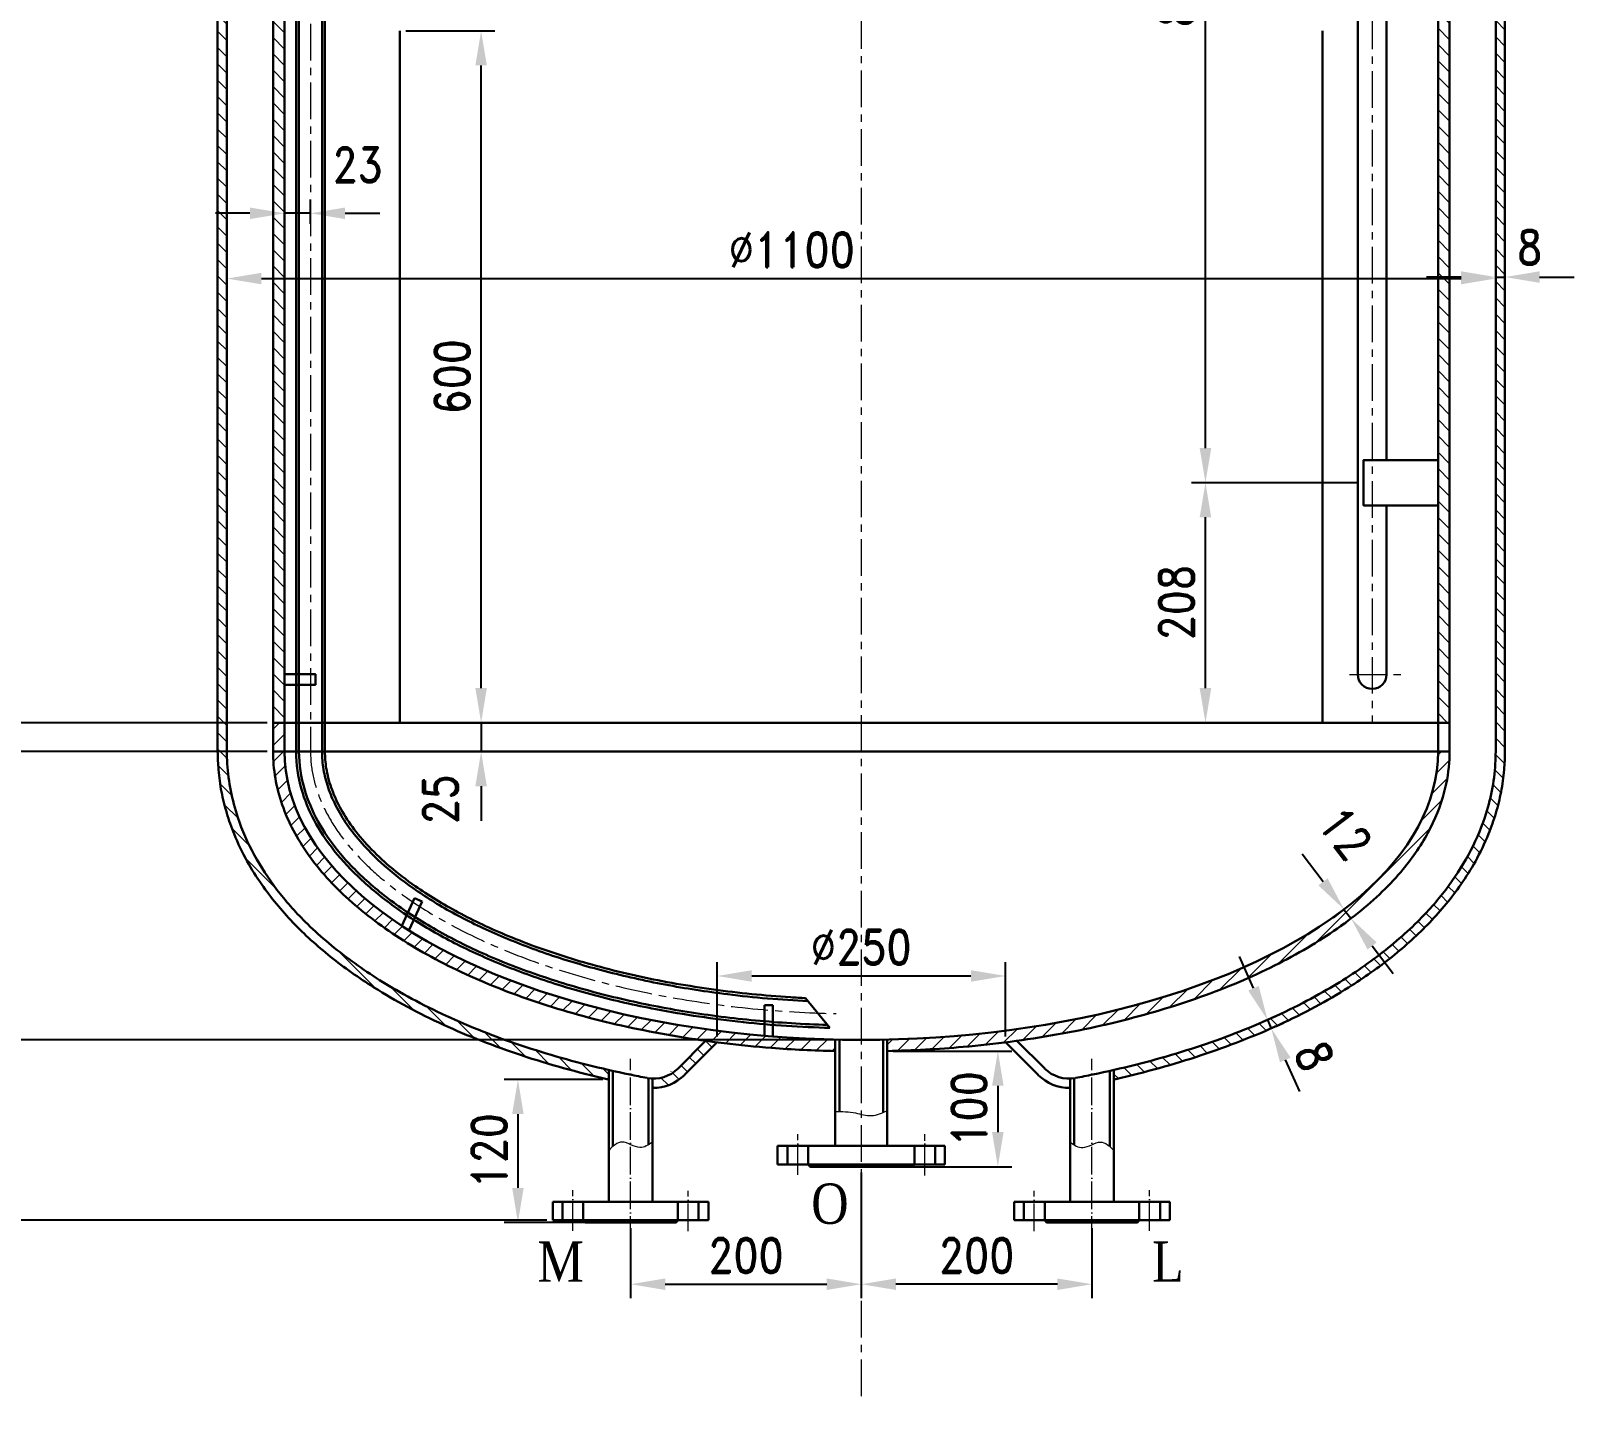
# Model space of a CAD drawing. Header units: millimetres. Extents: x 26918 to 30697, y -13685 to -8334.
# Drawn here: x 27753 to 29091, y -12374 to -11186 of the extents above; entities that cross this region are included whole.
import ezdxf

# ---------------------------------------------------------------- set-up
doc = ezdxf.new("R2010")
doc.units = ezdxf.units.MM
doc.header["$MEASUREMENT"] = 0
doc.linetypes.add('ACAD_ISO04W100', pattern=[30, 24, -3, 0, -3])
doc.linetypes.add('CENTER', pattern=[50.8, 31.75, -6.35, 6.35, -6.35])
for name, color, linetype, lineweight in [('fqg1.2', 1, 'ACAD_ISO04W100', 20), ('fqg1.4', 3, 'Continuous', 30), ('中心线层', 1, 'CENTER', 13), ('粗实线', 3, 'Continuous', 30), ('细实线', 7, 'Continuous', 20)]:
    doc.layers.add(name, color=color, linetype=linetype, lineweight=lineweight)
doc.layers.add('MAINLINE', color=3, linetype='Continuous')
doc.styles.get("Standard").update_dxf_attribs({"font": 'isocp.shx', "width": 0.707, "bigfont": 'hztxt.shx'})
doc.styles.add('STYLE1', font='TIMES.TTF', dxfattribs={"height": 18})
doc.styles.add('SZ', font='romand.shx', dxfattribs={"width": 0.85, "bigfont": 'hztxt.shx'})
doc.dimstyles.new('BZ1', dxfattribs={"dimtxt": 30, "dimasz": 30, "dimexe": 12, "dimexo": 5, "dimgap": 10, "dimtad": 1, "dimdec": 0, "dimzin": 0, "dimdsep": 46, "dimtxsty": 'SZ', "dimcen": 5, "dimadec": 0, "dimazin": 0, "dimtfac": 0.05, "dimtdec": 0, "dimtmove": 2, "dimatfit": 3, "dimfxl": 1, "dimtolj": 1, "dimtzin": 0, "dimarcsym": 0})
doc.dimstyles.new('BZ1$2', dxfattribs={"dimscale": 1.2, "dimtxt": 15, "dimasz": 15, "dimexe": 5, "dimexo": 0.4, "dimgap": 5, "dimtad": 1, "dimtih": 1, "dimtoh": 1, "dimdec": 0, "dimzin": 0, "dimdsep": 46, "dimtxsty": 'SZ', "dimcen": 5, "dimadec": 0, "dimazin": 0, "dimtfac": 1.666667, "dimtdec": 4, "dimtmove": 2, "dimatfit": 3, "dimfxl": 1, "dimtolj": 1, "dimtzin": 0, "dimarcsym": 0})
pattern_1 = [(135, (331.977, -1238.953), (-7.0710678, -7.0710678), [])]

# ---------------------------------------------------------------- blocks, each defined once
blk = doc.blocks.new('*D21')
at = {"layer": 'Defpoints', "color": 0, "transparency": 16777216}
for p in [(28495.3, -12071), (28472.8, -12171.2), (28591.2, -12171.2)]:
    blk.add_point(p, dxfattribs=at)
at = {"layer": '细实线', "color": 0, "lineweight": -2, "transparency": 16777216}
for p, q in [((28500.3, -12071), (28603.2, -12071)), ((28591.2, -12101), (28591.2, -12141.2)), ((28477.8, -12171.2), (28603.2, -12171.2))]:
    blk.add_line(p, q, dxfattribs=at)
at = {"layer": '细实线', "color": 0, "transparency": 16777216}
for points in [[(28586.2, -12101), (28596.2, -12101), (28591.2, -12071)], [(28586.2, -12141.2), (28596.2, -12141.2), (28591.2, -12171.2)]]:
    blk.add_solid(points, dxfattribs=at)
at = {"layer": '细实线', "color": 0, "transparency": 16777216, "insert": (28566.2, -12121.1), "char_height": 30, "attachment_point": 5, "rotation": 90, "style": 'SZ'}
blk.add_mtext('\\A1;100', dxfattribs=at)
blk = doc.blocks.new('*D27')
at = {"layer": 'Defpoints', "color": 0, "transparency": 16777216}
for p in [(28597.8, -12005.8), (28347.8, -12063.3), (28597.8, -12063.3)]:
    blk.add_point(p, dxfattribs=at)
at = {"layer": '细实线', "color": 0, "lineweight": -2, "transparency": 16777216}
for p, q in [((28347.8, -12058.3), (28347.8, -11993.8)), ((28597.8, -12058.3), (28597.8, -11993.8)), ((28377.8, -12005.8), (28567.8, -12005.8))]:
    blk.add_line(p, q, dxfattribs=at)
at = {"layer": '细实线', "color": 0, "transparency": 16777216}
for points in [[(28377.8, -12000.8), (28377.8, -12010.8), (28347.8, -12005.8)], [(28567.8, -12000.8), (28567.8, -12010.8), (28597.8, -12005.8)]]:
    blk.add_solid(points, dxfattribs=at)
at = {"layer": '细实线', "color": 0, "transparency": 16777216, "insert": (28472.8, -11980.8), "char_height": 30, "attachment_point": 5, "style": 'SZ'}
blk.add_mtext('\\A1;%%c250', dxfattribs=at)
blk = doc.blocks.new('*D28')
at = {"layer": 'Defpoints', "color": 0, "transparency": 16777216}
for p in [(28272.8, -12219.6), (28472.8, -12219.6), (28472.8, -12273.1)]:
    blk.add_point(p, dxfattribs=at)
at = {"layer": '细实线', "color": 0, "lineweight": -2, "transparency": 16777216}
for p, q in [((28272.8, -12224.6), (28272.8, -12285.1)), ((28472.8, -12224.6), (28472.8, -12285.1)), ((28302.8, -12273.1), (28442.8, -12273.1))]:
    blk.add_line(p, q, dxfattribs=at)
at = {"layer": '细实线', "color": 0, "transparency": 16777216}
for points in [[(28302.8, -12268.1), (28302.8, -12278.1), (28272.8, -12273.1)], [(28442.8, -12268.1), (28442.8, -12278.1), (28472.8, -12273.1)]]:
    blk.add_solid(points, dxfattribs=at)
at = {"layer": '细实线', "color": 0, "transparency": 16777216, "insert": (28372.8, -12248.1), "char_height": 30, "attachment_point": 5, "style": 'SZ'}
blk.add_mtext('\\A1;200', dxfattribs=at)
blk = doc.blocks.new('*D29')
at = {"layer": 'Defpoints', "color": 0, "transparency": 16777216}
for p in [(28472.8, -12171.2), (28672.8, -12219.6), (28472.8, -12273.1)]:
    blk.add_point(p, dxfattribs=at)
at = {"layer": '细实线', "color": 0, "lineweight": -2, "transparency": 16777216}
for p, q in [((28472.8, -12176.2), (28472.8, -12285.1)), ((28672.8, -12224.6), (28672.8, -12285.1)), ((28642.8, -12273.1), (28502.8, -12273.1))]:
    blk.add_line(p, q, dxfattribs=at)
at = {"layer": '细实线', "color": 0, "transparency": 16777216}
for points in [[(28502.8, -12268.1), (28502.8, -12278.1), (28472.8, -12273.1)], [(28642.8, -12268.1), (28642.8, -12278.1), (28672.8, -12273.1)]]:
    blk.add_solid(points, dxfattribs=at)
at = {"layer": '细实线', "color": 0, "transparency": 16777216, "insert": (28572.8, -12248.1), "char_height": 30, "attachment_point": 5, "style": 'SZ'}
blk.add_mtext('\\A1;200', dxfattribs=at)
blk = doc.blocks.new('*D30')
at = {"layer": 'Defpoints', "color": 0, "transparency": 16777216}
for p in [(28253.8, -12095.5), (28175.1, -12219.6), (28272.8, -12219.6)]:
    blk.add_point(p, dxfattribs=at)
at = {"layer": '细实线', "color": 0, "lineweight": -2, "transparency": 16777216}
for p, q in [((28248.8, -12095.5), (28163.1, -12095.5)), ((28175.1, -12125.5), (28175.1, -12189.6)), ((28267.8, -12219.6), (28163.1, -12219.6))]:
    blk.add_line(p, q, dxfattribs=at)
at = {"layer": '细实线', "color": 0, "transparency": 16777216}
for points in [[(28170.1, -12125.5), (28180.1, -12125.5), (28175.1, -12095.5)], [(28170.1, -12189.6), (28180.1, -12189.6), (28175.1, -12219.6)]]:
    blk.add_solid(points, dxfattribs=at)
at = {"layer": '细实线', "color": 0, "transparency": 16777216, "insert": (28150.1, -12157.5), "char_height": 30, "attachment_point": 5, "rotation": 90, "style": 'SZ'}
blk.add_mtext('\\A1;120', dxfattribs=at)
blk = doc.blocks.new('*D31')
at = {"layer": 'Defpoints', "color": 0, "transparency": 16777216}
for p in [(27565.5, -10586.2), (28472.8, -10586.2), (27962.8, -11786.2)]:
    blk.add_point(p, dxfattribs=at)
at = {"layer": '细实线', "color": 0, "lineweight": -2, "transparency": 16777216}
for p, q in [((28467.8, -10586.2), (27553.5, -10586.2)), ((27565.5, -11756.2), (27565.5, -10616.2)), ((27957.8, -11786.2), (27553.5, -11786.2))]:
    blk.add_line(p, q, dxfattribs=at)
at = {"layer": '细实线', "color": 0, "transparency": 16777216}
for points in [[(27560.5, -10616.2), (27570.5, -10616.2), (27565.5, -10586.2)], [(27560.5, -11756.2), (27570.5, -11756.2), (27565.5, -11786.2)]]:
    blk.add_solid(points, dxfattribs=at)
at = {"layer": '细实线', "color": 0, "transparency": 16777216, "insert": (27540.5, -11186.2), "char_height": 30, "attachment_point": 5, "rotation": 90, "style": 'SZ'}
blk.add_mtext('\\A1;1200', dxfattribs=at)
blk = doc.blocks.new('*D32')
at = {"layer": 'Defpoints', "color": 0, "transparency": 16777216}
for p in [(28072.8, -11186.2), (28143.2, -11186.2), (28072.8, -11786.2)]:
    blk.add_point(p, dxfattribs=at)
at = {"layer": '细实线', "color": 0, "lineweight": -2, "transparency": 16777216}
for p, q in [((28077.8, -11186.2), (28155.2, -11186.2)), ((28143.2, -11756.2), (28143.2, -11216.2)), ((28077.8, -11786.2), (28155.2, -11786.2))]:
    blk.add_line(p, q, dxfattribs=at)
at = {"layer": '细实线', "color": 0, "transparency": 16777216}
for points in [[(28138.2, -11216.2), (28148.2, -11216.2), (28143.2, -11186.2)], [(28138.2, -11756.2), (28148.2, -11756.2), (28143.2, -11786.2)]]:
    blk.add_solid(points, dxfattribs=at)
at = {"layer": '细实线', "color": 0, "transparency": 16777216, "insert": (28118.2, -11486.2), "char_height": 30, "attachment_point": 5, "rotation": 90, "style": 'SZ'}
blk.add_mtext('\\A1;600', dxfattribs=at)
blk = doc.blocks.new('*D34')
at = {"layer": 'Defpoints', "color": 0, "transparency": 16777216}
for p in [(27972.8, -11344.4), (27972.8, -11358.5), (27995.3, -11358.5)]:
    blk.add_point(p, dxfattribs=at)
at = {"layer": '细实线', "color": 0, "lineweight": -2, "transparency": 16777216}
for p, q in [((27972.8, -11353.5), (27972.8, -11332.4)), ((27995.3, -11353.5), (27995.3, -11332.4)), ((27942.8, -11344.4), (27912.8, -11344.4)), ((27995.3, -11344.4), (27972.8, -11344.4)), ((28025.3, -11344.4), (28055.3, -11344.4))]:
    blk.add_line(p, q, dxfattribs=at)
at = {"layer": '细实线', "color": 0, "transparency": 16777216}
for points in [[(27942.8, -11339.4), (27942.8, -11349.4), (27972.8, -11344.4)], [(28025.3, -11339.4), (28025.3, -11349.4), (27995.3, -11344.4)]]:
    blk.add_solid(points, dxfattribs=at)
at = {"layer": '细实线', "color": 0, "transparency": 16777216, "insert": (28036.1, -11302.4), "char_height": 30, "attachment_point": 5, "style": 'SZ'}
blk.add_mtext('\\A1;23', dxfattribs=at)
blk = doc.blocks.new('*D35')
at = {"layer": 'Defpoints', "color": 0, "transparency": 16777216}
for p in [(28143.2, -11786.2), (28143.2, -11811.2), (28143.2, -11811.2)]:
    blk.add_point(p, dxfattribs=at)
at = {"layer": '细实线', "color": 0, "lineweight": -2, "transparency": 16777216}
for p, q in [((28143.2, -11756.2), (28143.2, -11726.2)), ((28138.2, -11786.2), (28131.2, -11786.2)), ((28143.2, -11786.2), (28143.2, -11811.2)), ((28138.2, -11811.2), (28131.2, -11811.2)), ((28143.2, -11841.2), (28143.2, -11871.2))]:
    blk.add_line(p, q, dxfattribs=at)
at = {"layer": '细实线', "color": 0, "transparency": 16777216}
for points in [[(28138.2, -11756.2), (28148.2, -11756.2), (28143.2, -11786.2)], [(28138.2, -11841.2), (28148.2, -11841.2), (28143.2, -11811.2)]]:
    blk.add_solid(points, dxfattribs=at)
at = {"layer": '细实线', "color": 0, "transparency": 16777216, "insert": (28108, -11852.7), "char_height": 30, "attachment_point": 5, "rotation": 90, "style": 'SZ'}
blk.add_mtext('\\A1;25', dxfattribs=at)
blk = doc.blocks.new('*D47')
at = {"layer": 'Defpoints', "color": 0, "transparency": 16777216}
for p in [(27922.8, -11401), (29022.8, -11401), (29022.8, -11401)]:
    blk.add_point(p, dxfattribs=at)
at = {"layer": '细实线', "color": 0, "lineweight": -2, "transparency": 16777216}
for p, q in [((29022.8, -11396), (29022.8, -11389)), ((27922.8, -11406), (27922.8, -11413)), ((27952.8, -11401), (28992.8, -11401))]:
    blk.add_line(p, q, dxfattribs=at)
at = {"layer": '细实线', "color": 0, "transparency": 16777216}
for points in [[(27952.8, -11396), (27952.8, -11406), (27922.8, -11401)], [(28992.8, -11396), (28992.8, -11406), (29022.8, -11401)]]:
    blk.add_solid(points, dxfattribs=at)
at = {"layer": '细实线', "color": 0, "transparency": 16777216, "insert": (28412.6, -11376), "char_height": 30, "attachment_point": 5, "style": 'SZ'}
blk.add_mtext('\\A1;%%c1100', dxfattribs=at)
blk = doc.blocks.new('*D48')
at = {"layer": 'Defpoints', "color": 0, "transparency": 16777216}
for p in [(29022.8, -11401), (29030.8, -11399.7), (29030.8, -11401)]:
    blk.add_point(p, dxfattribs=at)
at = {"layer": '细实线', "color": 0, "lineweight": -2, "transparency": 16777216}
for p, q in [((29022.8, -11396), (29022.8, -11387.7)), ((29030.8, -11396), (29030.8, -11387.7)), ((28992.8, -11399.7), (28962.8, -11399.7)), ((29022.8, -11399.7), (29030.8, -11399.7)), ((29060.8, -11399.7), (29090.8, -11399.7))]:
    blk.add_line(p, q, dxfattribs=at)
at = {"layer": '细实线', "color": 0, "transparency": 16777216}
for points in [[(28992.8, -11394.7), (28992.8, -11404.7), (29022.8, -11399.7)], [(29060.8, -11394.7), (29060.8, -11404.7), (29030.8, -11399.7)]]:
    blk.add_solid(points, dxfattribs=at)
at = {"layer": '细实线', "color": 0, "transparency": 16777216, "insert": (29052.2, -11373.9), "char_height": 30, "attachment_point": 5, "style": 'SZ'}
blk.add_mtext('\\A1;8', dxfattribs=at)
blk = doc.blocks.new('*D49')
at = {"layer": 'Defpoints', "color": 0, "transparency": 16777216}
for p in [(27962.8, -11811.2), (27565.5, -12061.2), (28472.8, -12061.2)]:
    blk.add_point(p, dxfattribs=at)
at = {"layer": '细实线', "color": 0, "lineweight": -2, "transparency": 16777216}
for p, q in [((27957.8, -11811.2), (27553.5, -11811.2)), ((27565.5, -11841.2), (27565.5, -12031.2)), ((28467.8, -12061.2), (27553.5, -12061.2))]:
    blk.add_line(p, q, dxfattribs=at)
at = {"layer": '细实线', "color": 0, "transparency": 16777216}
for points in [[(27560.5, -11841.2), (27570.5, -11841.2), (27565.5, -11811.2)], [(27560.5, -12031.2), (27570.5, -12031.2), (27565.5, -12061.2)]]:
    blk.add_solid(points, dxfattribs=at)
at = {"layer": '细实线', "color": 0, "transparency": 16777216, "insert": (27540.5, -11936.2), "char_height": 30, "attachment_point": 5, "rotation": 90, "style": 'SZ'}
blk.add_mtext('\\A1;250', dxfattribs=at)
blk = doc.blocks.new('*D50')
at = {"layer": 'Defpoints', "color": 0, "transparency": 16777216}
for p in [(28891.3, -11948), (28897.4, -11955.9), (28897.4, -11955.9)]:
    blk.add_point(p, dxfattribs=at)
at = {"layer": '细实线', "color": 0, "lineweight": -2, "transparency": 16777216}
for p, q in [((28873.1, -11924.1), (28854.9, -11900.3)), ((28891.3, -11948), (28897.4, -11955.9)), ((28887.4, -11951), (28881.8, -11955.3)), ((28893.4, -11959), (28887.9, -11963.2)), ((28915.6, -11979.7), (28933.9, -12003.6))]:
    blk.add_line(p, q, dxfattribs=at)
at = {"layer": '细实线', "color": 0, "transparency": 16777216}
for points in [[(28877.1, -11921.1), (28869.1, -11927.2), (28891.3, -11948)], [(28919.6, -11976.7), (28911.7, -11982.8), (28897.4, -11955.9)]]:
    blk.add_solid(points, dxfattribs=at)
at = {"layer": '细实线', "color": 0, "transparency": 16777216, "insert": (28892.7, -11881.9), "char_height": 30, "attachment_point": 5, "rotation": 307.4124, "style": 'SZ'}
blk.add_mtext('\\A1;12', dxfattribs=at)
blk = doc.blocks.new('*D51')
at = {"layer": 'Defpoints', "color": 0, "transparency": 16777216}
for p in [(28825, -12043.9), (28828.2, -12051.2), (28828.2, -12051.2)]:
    blk.add_point(p, dxfattribs=at)
at = {"layer": '细实线', "color": 0, "lineweight": -2, "transparency": 16777216}
for p, q in [((28812.8, -12016.5), (28800.7, -11989)), ((28829.6, -12041.8), (28836, -12039)), ((28825, -12043.9), (28828.2, -12051.2)), ((28832.8, -12049.2), (28839.2, -12046.3)), ((28840.4, -12078.6), (28852.6, -12106))]:
    blk.add_line(p, q, dxfattribs=at)
at = {"layer": '细实线', "color": 0, "transparency": 16777216}
for points in [[(28817.4, -12014.4), (28808.3, -12018.5), (28825, -12043.9)], [(28845, -12076.6), (28835.8, -12080.6), (28828.2, -12051.2)]]:
    blk.add_solid(points, dxfattribs=at)
at = {"layer": '细实线', "color": 0, "transparency": 16777216, "insert": (28865.5, -12075.3), "char_height": 30, "attachment_point": 5, "rotation": 293.9284, "style": 'SZ'}
blk.add_mtext('\\A1;8', dxfattribs=at)
blk = doc.blocks.new('*D53')
at = {"layer": 'Defpoints', "color": 0, "transparency": 16777216}
for p in [(28982.8, -10586.2), (28982.8, -10797.5), (29014, -10828.7), (28996.6, -10849.1), (28982.8, -11811.2)]:
    blk.add_point(p, dxfattribs=at)
at = {"layer": '细实线', "color": 0, "lineweight": -2, "transparency": 16777216}
blk.add_line((29014.4, -10829.1), (29024.8, -10839.5), dxfattribs=at)
blk.add_arc((28982.8, -10797.5), 53.4, 289.4162, 295.5838, dxfattribs=at)
at = {"layer": '细实线', "color": 0, "transparency": 16777216}
for points in [[(29004.1, -10843.2), (29007.6, -10848.1), (29020.6, -10835.2)], [(29001.1, -10850.8), (29000.1, -10844.9), (28982.8, -10850.9)]]:
    blk.add_solid(points, dxfattribs=at)
at = {"layer": '细实线', "color": 0, "transparency": 16777216, "insert": (29043.4, -10820.1), "char_height": 18, "attachment_point": 5}
blk.add_mtext('\\A1;45°', dxfattribs=at)
blk = doc.blocks.new('*D57')
at = {"layer": 'Defpoints', "color": 0, "transparency": 16777216}
for p in [(28771.2, -11578), (28908.3, -11578), (28842.3, -11786.2)]:
    blk.add_point(p, dxfattribs=at)
at = {"layer": '细实线', "color": 0, "lineweight": -2, "transparency": 16777216}
for p, q in [((28903.3, -11578), (28759.2, -11578)), ((28771.2, -11756.2), (28771.2, -11608)), ((28837.3, -11786.2), (28759.2, -11786.2))]:
    blk.add_line(p, q, dxfattribs=at)
at = {"layer": '细实线', "color": 0, "transparency": 16777216}
for points in [[(28766.2, -11608), (28776.2, -11608), (28771.2, -11578)], [(28766.2, -11756.2), (28776.2, -11756.2), (28771.2, -11786.2)]]:
    blk.add_solid(points, dxfattribs=at)
at = {"layer": '细实线', "color": 0, "transparency": 16777216, "insert": (28746.2, -11682.1), "char_height": 30, "attachment_point": 5, "rotation": 90, "style": 'SZ'}
blk.add_mtext('\\A1;208', dxfattribs=at)
blk = doc.blocks.new('*D58')
at = {"layer": 'Defpoints', "color": 0, "transparency": 16777216}
for p in [(28771.2, -10722.4), (28907.2, -10722.4), (28903.2, -11578)]:
    blk.add_point(p, dxfattribs=at)
at = {"layer": '细实线', "color": 0, "lineweight": -2, "transparency": 16777216}
for p, q in [((28902.2, -10722.4), (28759.2, -10722.4)), ((28771.2, -11548), (28771.2, -10752.4)), ((28898.2, -11578), (28759.2, -11578))]:
    blk.add_line(p, q, dxfattribs=at)
at = {"layer": '细实线', "color": 0, "transparency": 16777216}
for points in [[(28766.2, -10752.4), (28776.2, -10752.4), (28771.2, -10722.4)], [(28766.2, -11548), (28776.2, -11548), (28771.2, -11578)]]:
    blk.add_solid(points, dxfattribs=at)
at = {"layer": '细实线', "color": 0, "transparency": 16777216, "insert": (28746.2, -11150.2), "char_height": 30, "attachment_point": 5, "rotation": 90, "style": 'SZ'}
blk.add_mtext('\\A1;856', dxfattribs=at)
blk = doc.blocks.new('*D59')
at = {"layer": 'Defpoints', "color": 0, "transparency": 16777216}
for p in [(27484.5, -9905), (28777.3, -9905), (28205.3, -12217.6)]:
    blk.add_point(p, dxfattribs=at)
at = {"layer": '细实线', "color": 0, "lineweight": -2, "transparency": 16777216}
for p, q in [((28772.3, -9905), (27472.5, -9905)), ((27484.5, -12187.6), (27484.5, -9935)), ((28200.3, -12217.6), (27472.5, -12217.6))]:
    blk.add_line(p, q, dxfattribs=at)
at = {"layer": '细实线', "color": 0, "transparency": 16777216}
for points in [[(27479.5, -9935), (27489.5, -9935), (27484.5, -9905)], [(27479.5, -12187.6), (27489.5, -12187.6), (27484.5, -12217.6)]]:
    blk.add_solid(points, dxfattribs=at)
at = {"layer": '细实线', "color": 0, "transparency": 16777216, "insert": (27459.5, -11061.3), "char_height": 30, "attachment_point": 5, "rotation": 90, "style": 'SZ'}
blk.add_mtext('\\A1;~2315', dxfattribs=at)

msp = doc.modelspace()

# ---------------------------------------------------------------- hatches: boundary and pattern name
at = {"layer": '细实线'}
h = msp.add_hatch(dxfattribs=at)
h.set_pattern_fill('ANSI31', color=256, scale=80, angle=90, style=0)
h.set_pattern_definition(pattern_1)
h.paths.add_polyline_path([(28982.8, -10594.2), (28974.8, -10586.2), (28972.8, -10586.2), (28972.8, -11786.2), (28982.8, -11786.2)])
h = msp.add_hatch(dxfattribs=at)
h.set_pattern_fill('ANSI31', color=256, scale=80, angle=90, style=0)
h.set_pattern_definition(pattern_1)
h.paths.add_polyline_path([(27972.8, -10753.7, 0.110988), (27962.8, -10749.2), (27962.8, -11225.8), (27972.8, -11227.8)])
h.paths.add_polyline_path([(27972.8, -11227.8), (27962.8, -11225.8), (27962.8, -11786.2), (27972.8, -11786.2)])
h = msp.add_hatch(dxfattribs=at)
h.set_pattern_fill('ANSI31', color=256, scale=80, angle=90, style=0)
h.set_pattern_definition(pattern_1)
edge = h.paths.add_edge_path()
edge.add_line((27922.8, -10925.2), (27914.8, -10925.2))
edge.add_line((27914.8, -10925.2), (27914.8, -11811.2))
edge.add_spline(control_points=[(27914.8, -11811.2), (27914.8, -11816.5), (27915.1, -11821.8), (27916.1, -11833.4), (27916.9, -11839.8), (27919.3, -11852.3), (27920.9, -11858.5), (27924.5, -11870.7), (27926.6, -11876.7), (27932.3, -11890.7), (27936.1, -11898.7), (27944.2, -11913.2), (27948.4, -11919.9), (27961, -11938), (27970, -11948.9), (27990, -11969.8), (28001, -11979.7), (28024.4, -11998.5), (28037, -12007.3), (28069, -12027.5), (28089.1, -12038.3), (28131.9, -12057.9), (28154.6, -12066.7), (28202, -12082.5), (28226.7, -12089.3), (28252.8, -12095.3), (28253.3, -12095.4), (28253.8, -12095.5)], knot_values=[1.995875, 1.995875, 1.995875, 1.995875, 2.039407, 2.039407, 2.091553, 2.091553, 2.143699, 2.143699, 2.195845, 2.195845, 2.26719, 2.26719, 2.330614, 2.330614, 2.442715, 2.442715, 2.554815, 2.554815, 2.666916, 2.666916, 2.824051, 2.824051, 2.981185, 2.981185, 3.13832, 3.13832, 3.141593, 3.141593, 3.141593, 3.141593], degree=3, periodic=0)
edge.add_line((28253.8, -12095.5), (28253.8, -12087.3))
edge.add_spline(control_points=[(28253.8, -12087.3), (28235.3, -12083.1), (28217.1, -12078.3), (28176.2, -12065.9), (28153.8, -12057.9), (28111.3, -12040.1), (28091.2, -12030.3), (28056.8, -12010.7), (28042.1, -12001.2), (28014.8, -11980.9), (28002.1, -11970.2), (27981.8, -11949.9), (27973.6, -11940.6), (27958.8, -11921.3), (27952.2, -11911.2), (27940.8, -11890.3), (27936, -11879.5), (27929.8, -11860.8), (27927.7, -11853.1), (27924.6, -11837.5), (27923.6, -11829.6), (27922.9, -11818.2), (27922.8, -11814.7), (27922.8, -11811.2)], knot_values=[1.999531, 1.999531, 1.999531, 1.999531, 2.11491, 2.11491, 2.267846, 2.267846, 2.420782, 2.420782, 2.548507, 2.548507, 2.676233, 2.676233, 2.775973, 2.775973, 2.875714, 2.875714, 2.975455, 2.975455, 3.043554, 3.043554, 3.111654, 3.111654, 3.141593, 3.141593, 3.141593, 3.141593], degree=3, periodic=0)
edge.add_line((27922.8, -11811.2), (27922.8, -10925.2))
edge = h.paths.add_edge_path()
edge.add_line((29030.8, -10925.2), (29022.8, -10925.2))
edge.add_line((29022.8, -10925.2), (29022.8, -11811.2))
edge.add_spline(control_points=[(29022.8, -11811.2), (29022.8, -11814.7), (29022.7, -11818.2), (29022, -11829.6), (29021, -11837.5), (29017.9, -11853.1), (29015.9, -11860.8), (29009.6, -11879.5), (29004.8, -11890.3), (28993.5, -11911.2), (28986.9, -11921.3), (28972.1, -11940.6), (28963.9, -11949.9), (28943.5, -11970.2), (28930.9, -11980.9), (28903.6, -12001.2), (28888.8, -12010.7), (28854.4, -12030.3), (28834.4, -12040.1), (28791.9, -12057.9), (28769.5, -12065.9), (28728.5, -12078.3), (28710.4, -12083.1), (28691.8, -12087.3)], knot_values=[1.999531, 1.999531, 1.999531, 1.999531, 2.02947, 2.02947, 2.09757, 2.09757, 2.165669, 2.165669, 2.26541, 2.26541, 2.36515, 2.36515, 2.464891, 2.464891, 2.592617, 2.592617, 2.720342, 2.720342, 2.873278, 2.873278, 3.026214, 3.026214, 3.141593, 3.141593, 3.141593, 3.141593], degree=3, periodic=0)
edge.add_line((28691.8, -12087.3), (28691.8, -12095.5))
edge.add_spline(control_points=[(28691.8, -12095.5), (28692.4, -12095.4), (28692.9, -12095.3), (28718.9, -12089.3), (28743.7, -12082.5), (28791.1, -12066.7), (28813.7, -12057.9), (28856.5, -12038.3), (28876.7, -12027.5), (28908.6, -12007.3), (28921.2, -11998.5), (28944.7, -11979.7), (28955.6, -11969.8), (28975.6, -11948.9), (28984.7, -11938), (28997.2, -11919.9), (29001.4, -11913.2), (29009.5, -11898.7), (29013.3, -11890.7), (29019, -11876.7), (29021.1, -11870.7), (29024.8, -11858.5), (29026.3, -11852.3), (29028.7, -11839.8), (29029.6, -11833.4), (29030.6, -11821.8), (29030.8, -11816.5), (29030.8, -11811.2)], knot_values=[1.995875, 1.995875, 1.995875, 1.995875, 1.999148, 1.999148, 2.156282, 2.156282, 2.313417, 2.313417, 2.470552, 2.470552, 2.582653, 2.582653, 2.694753, 2.694753, 2.806854, 2.806854, 2.870278, 2.870278, 2.941623, 2.941623, 2.993769, 2.993769, 3.045915, 3.045915, 3.098061, 3.098061, 3.141593, 3.141593, 3.141593, 3.141593], degree=3, periodic=0)
edge.add_line((29030.8, -11811.2), (29030.8, -10925.2))
h = msp.add_hatch(dxfattribs=at)
h.set_pattern_fill('ANSI31', color=256, scale=80, style=0)
h.set_pattern_definition([(45, (331.977, -1238.953), (-7.0710678, 7.0710678), [])])
h.paths.add_polyline_path([(27972.8, -11786.2), (27962.8, -11786.2), (27962.8, -11811.2), (27972.8, -11811.2)])
edge = h.paths.add_edge_path()
edge.add_ellipse((28472.8, -11811.2), major_axis=(-500, 0), ratio=0.5, start_angle=0, end_angle=37.1656, ccw=False)
edge.add_line((27972.8, -11811.2), (27962.8, -11811.2))
edge.add_spline(control_points=[(27962.8, -11811.2), (27962.8, -11818.9), (27963.5, -11826.7), (27966.1, -11842.1), (27968.1, -11849.7), (27973.4, -11864.8), (27976.6, -11872.3), (27988, -11893.8), (27997.7, -11907.5), (28021.4, -11933.7), (28035.3, -11946.2), (28066.8, -11969.8), (28084.4, -11980.9), (28123, -12001.5), (28143.9, -12010.9), (28188.5, -12027.9), (28212.1, -12035.4), (28261.5, -12048.5), (28287.3, -12053.9), (28321.7, -12059.7), (28329.7, -12060.9), (28337.8, -12062)], knot_values=[0, 0, 0, 0, 0.086, 0.086, 0.171999, 0.171999, 0.257999, 0.257999, 0.423405, 0.423405, 0.588811, 0.588811, 0.754217, 0.754217, 0.919623, 0.919623, 1.085029, 1.085029, 1.250435, 1.250435, 1.300287, 1.300287, 1.300287, 1.300287], degree=3, periodic=0)
edge.add_spline(control_points=[(28337.8, -12062), (28341.2, -12062.5), (28344.5, -12062.9), (28347.8, -12063.3)], knot_values=[1.300287, 1.300287, 1.300287, 1.300287, 1.320731, 1.320731, 1.320731, 1.320731], degree=3, periodic=0)
edge.add_spline(control_points=[(28347.8, -12063.3), (28363.3, -12065.3), (28379.1, -12066.9), (28413.2, -12069.6), (28431.8, -12070.5), (28450.3, -12070.9)], knot_values=[1.320731, 1.320731, 1.320731, 1.320731, 1.415841, 1.415841, 1.526227, 1.526227, 1.526227, 1.526227], degree=3, periodic=0)
edge.add_line((28450.3, -12070.9), (28450.3, -12060.9))
edge.add_ellipse((28472.8, -11811.2), major_axis=(-500, 0), ratio=0.5, start_angle=81.1685, end_angle=87.8222, ccw=False)
edge.add_ellipse((28472.8, -11811.2), major_axis=(-500, 0), ratio=0.5, start_angle=80.3238, end_angle=81.1685, ccw=False)
edge.add_ellipse((28472.8, -11811.2), major_axis=(-500, 0), ratio=0.5, start_angle=37.1656, end_angle=80.3238, ccw=False)
edge = h.paths.add_edge_path()
edge.add_spline(control_points=[(28495.3, -12070.9), (28517.4, -12070.4), (28539.4, -12069.2), (28588.6, -12064.9), (28615.6, -12061.3), (28668.2, -12052), (28693.7, -12046.2), (28742.6, -12032.6), (28765.9, -12024.8), (28809.8, -12007.4), (28830.3, -11997.7), (28868, -11976.8), (28885.2, -11965.5), (28915.8, -11941.5), (28929.2, -11928.9), (28949.8, -11904.7), (28957.7, -11893.4), (28970.3, -11870.1), (28975.1, -11858.2), (28980.7, -11836.7), (28982.2, -11827.2), (28982.8, -11815.5), (28982.8, -11813.4), (28982.8, -11811.2)], knot_values=[1.615365, 1.615365, 1.615365, 1.615365, 1.746653, 1.746653, 1.912059, 1.912059, 2.077465, 2.077465, 2.242872, 2.242872, 2.408278, 2.408278, 2.573684, 2.573684, 2.73909, 2.73909, 2.875461, 2.875461, 3.011832, 3.011832, 3.117494, 3.117494, 3.141593, 3.141593, 3.141593, 3.141593], degree=3, periodic=0)
edge.add_line((28982.8, -11811.2), (28972.8, -11811.2))
edge.add_ellipse((28472.8, -11811.2), major_axis=(-500, 0), ratio=0.5, start_angle=92.1778, end_angle=180, ccw=False)
edge.add_line((28495.3, -12060.9), (28495.3, -12070.9))
h = msp.add_hatch(dxfattribs=at)
h.set_pattern_fill('ANSI31', color=256, scale=80, angle=90, style=0)
h.set_pattern_definition(pattern_1)
edge = h.paths.add_edge_path()
edge.add_spline(control_points=[(28347.8, -12063.3), (28344.5, -12062.9), (28341.2, -12062.5), (28337.8, -12062)], knot_values=[1.300287, 1.300287, 1.300287, 1.300287, 1.320731, 1.320731, 1.320731, 1.320731], degree=3, periodic=0)
edge.add_line((28337.8, -12062), (28313.9, -12086))
edge.add_arc((28292.7, -12064.8), 30, 268.4033, 315, ccw=False)
edge.add_line((28291.8, -12094.7), (28291.8, -12102.7))
edge.add_arc((28292.7, -12064.8), 38, 268.7395, 315)
edge.add_line((28319.5, -12091.6), (28347.8, -12063.3))

# ---------------------------------------------------------------- linework, layer by layer
at = {"layer": 'fqg1.2'}
for p, q in [((28272.8, -12238.1), (28272.8, -12077.6)), ((28672.8, -12238.1), (28672.8, -12077.6)), ((28417.8, -12178.3), (28417.8, -12143.1)), ((28527.8, -12178.3), (28527.8, -12143.1)), ((28527.8, -12178.8), (28527.8, -12143.6)), ((28222.8, -12226.7), (28222.8, -12191.5)), ((28322.8, -12227.2), (28322.8, -12192)), ((28622.8, -12227.2), (28622.8, -12192)), ((28722.8, -12226.7), (28722.8, -12191.5))]:
    msp.add_line(p, q, dxfattribs=at)
at = {"layer": 'fqg1.4'}
for p, q in [((28545.3, -12153.2), (28400.3, -12153.2)), ((28400.3, -12169.2), (28400.3, -12153.2)), ((28408.8, -12169.2), (28408.8, -12153.2)), ((28408.8, -12169.2), (28408.8, -12153.2)), ((28426.8, -12169.2), (28426.8, -12153.2)), ((28518.8, -12169.2), (28518.8, -12153.2)), ((28536.8, -12169.2), (28536.8, -12153.2)), ((28536.8, -12169.2), (28536.8, -12153.2)), ((28536.8, -12169.2), (28536.8, -12153.2)), ((28545.3, -12169.2), (28545.3, -12153.2)), ((28545.3, -12169.2), (28545.3, -12153.2)), ((28400.3, -12169.2), (28472.8, -12169.2)), ((28426.8, -12169.2), (28428.5, -12171.2)), ((28426.8, -12169.2), (28428.5, -12171.2)), ((28517.2, -12171.2), (28428.5, -12171.2)), ((28545.3, -12169.2), (28472.8, -12169.2)), ((28518.8, -12169.2), (28517.2, -12171.2)), ((28205.3, -12217.6), (28205.3, -12201.6)), ((28340.3, -12201.6), (28205.3, -12201.6)), ((28213.8, -12217.6), (28213.8, -12201.6)), ((28231.8, -12217.6), (28231.8, -12201.6)), ((28313.8, -12217.6), (28313.8, -12201.6)), ((28331.8, -12217.6), (28331.8, -12201.6)), ((28340.3, -12217.6), (28340.3, -12201.6)), ((28605.3, -12201.6), (28740.3, -12201.6)), ((28605.3, -12217.6), (28605.3, -12201.6)), ((28613.8, -12217.6), (28613.8, -12201.6)), ((28631.8, -12217.6), (28631.8, -12201.6)), ((28713.8, -12217.6), (28713.8, -12201.6)), ((28731.8, -12217.6), (28731.8, -12201.6)), ((28740.3, -12217.6), (28740.3, -12201.6)), ((28205.3, -12217.6), (28272.8, -12217.6)), ((28231.8, -12217.6), (28233.5, -12219.6)), ((28231.8, -12217.6), (28233.5, -12219.6)), ((28312.2, -12219.6), (28233.5, -12219.6)), ((28340.3, -12217.6), (28272.8, -12217.6)), ((28313.8, -12217.6), (28312.2, -12219.6)), ((28605.3, -12217.6), (28672.8, -12217.6)), ((28631.8, -12217.6), (28633.5, -12219.6)), ((28633.5, -12219.6), (28712.2, -12219.6)), ((28740.3, -12217.6), (28672.8, -12217.6)), ((28713.8, -12217.6), (28712.2, -12219.6)), ((28713.8, -12217.6), (28712.2, -12219.6))]:
    msp.add_line(p, q, dxfattribs=at)
at = {"layer": '中心线层'}
for p, q in [((28472.8, -9798.3), (28472.8, -12374.5)), ((28915.7, -10103.6), (28915.7, -11786.2)), ((27995.3, -10773.7), (27995.3, -11811.2)), ((28896.1, -11744.3), (28941, -11744.3))]:
    msp.add_line(p, q, dxfattribs=at)
msp.add_open_spline([(27995.3, -11811.2), (27995.3, -11818.2), (27996, -11825.3), (27999, -11839.5), (28001.2, -11846.6), (28007.2, -11860.9), (28011, -11868.1), (28020.1, -11882.4), (28025.5, -11889.6), (28038, -11903.8), (28045, -11910.8), (28060.6, -11924.6), (28069.2, -11931.3), (28090.6, -11946.3), (28103.8, -11954.4), (28132.5, -11969.7), (28147.9, -11977), (28182.8, -11991.3), (28202.4, -11998.2), (28243.7, -12010.5), (28265.3, -12015.9), (28310, -12025), (28333.1, -12028.8), (28380.1, -12034.6), (28404.1, -12036.6), (28435.8, -12038), (28443.3, -12038.3), (28450.9, -12038.4)], degree=3, knots=[0, 0, 0, 0, 0.10322, 0.10322, 0.20644, 0.20644, 0.30966, 0.30966, 0.412879, 0.412879, 0.516099, 0.516099, 0.619319, 0.619319, 0.751675, 0.751675, 0.884032, 0.884032, 1.032863, 1.032863, 1.181693, 1.181693, 1.330524, 1.330524, 1.479355, 1.479355, 1.525945, 1.525945, 1.525945, 1.525945], dxfattribs=at)
at = {"layer": '粗实线'}
for p, q in [((28972.8, -10523.2), (28972.8, -11811.2)), ((28972.8, -10523.2), (28972.8, -11811.2)), ((28982.8, -10586.2), (28982.8, -11811.2)), ((28982.8, -10586.2), (28982.8, -11811.2)), ((28903.2, -10742.4), (28903.2, -11642.4)), ((28928.2, -10742.1), (28928.2, -11558.4)), ((27962.8, -10749.2), (27962.8, -11811.2)), ((27972.8, -10753.7), (27972.8, -11811.2)), ((27982.8, -10773.7), (27982.8, -11811.2)), ((27985.3, -10773.7), (27985.3, -11811.2)), ((28005.3, -10773.7), (28005.3, -11811.2)), ((28007.8, -10773.7), (28007.8, -11811.2)), ((27922.8, -10849.9), (27922.8, -11811.2)), ((29022.8, -10849.9), (29022.8, -11811.2)), ((27914.8, -10925.2), (27914.8, -11811.2)), ((29030.8, -10925.2), (29030.8, -11811.2)), ((28072.8, -11186.2), (28072.8, -11786.2)), ((28872.8, -11186.2), (28872.8, -11786.2)), ((28928.2, -11597.7), (28928.2, -11744.3)), ((28903.2, -11642.4), (28903.2, -11744.3)), ((27962.8, -11786.2), (28982.8, -11786.2)), ((27962.8, -11811.2), (28982.8, -11811.2)), ((28074.4, -11962.2), (28085.5, -11938.2)), ((28092.1, -11941.3), (28080.7, -11965.8)), ((28085.5, -11938.2), (28092.1, -11941.3)), ((28424.5, -12025), (28445.6, -12050.8)), ((28388.8, -12031.2), (28396.1, -12031.2)), ((28388.8, -12057.6), (28388.8, -12031.2)), ((28396.1, -12031.2), (28396.1, -12058.2)), ((28337.8, -12062), (28313.9, -12086)), ((28347.8, -12063.3), (28319.5, -12091.6)), ((28450.3, -12061), (28450.3, -12153.2)), ((28453.8, -12061), (28453.8, -12123.3)), ((28491.8, -12061), (28491.8, -12124.2)), ((28495.3, -12061), (28495.3, -12153.2)), ((28597.8, -12063.3), (28626.1, -12091.6)), ((28607.8, -12062), (28631.8, -12086)), ((28253.8, -12201.6), (28253.8, -12087.3)), ((28257.3, -12153.8), (28257.3, -12088.1)), ((28288.3, -12152.2), (28288.3, -12094.4)), ((28291.8, -12201.6), (28291.8, -12094.7)), ((28653.8, -12201.6), (28653.8, -12094.7)), ((28657.3, -12152.2), (28657.3, -12094.4)), ((28688.3, -12153.8), (28688.3, -12088.1)), ((28691.8, -12201.6), (28691.8, -12087.3))]:
    msp.add_line(p, q, dxfattribs=at)
msp.add_lwpolyline([(28972.8, -11558.4), (28908.3, -11558.4), (28908.3, -11597.7), (28972.8, -11597.7)], dxfattribs=at)
msp.add_lwpolyline([(27972.8, -11744.2), (27999.5, -11744.2), (27999.5, -11753.3), (27972.8, -11753.3)], close=True, dxfattribs=at)
for centre, radius, start, end in [((28915.7, -11744.3), 12.5, 180, 0), ((28292.7, -12064.8), 30, 259.3204, 315), ((28292.7, -12064.8), 38, 268.7395, 315), ((28653, -12064.8), 38, 225, 271.2605), ((28653, -12064.8), 30, 225, 280.6796)]:
    msp.add_arc(centre, radius, start, end, dxfattribs=at)
msp.add_ellipse((28472.8, -11811.2), major_axis=(-500, 0), ratio=0.5, start_param=0, end_param=3.141593, dxfattribs=at)
for points, knots in [([(28253.8, -12095.5), (28253.3, -12095.4), (28252.8, -12095.3), (28226.7, -12089.3), (28202, -12082.5), (28154.6, -12066.7), (28131.9, -12057.9), (28089.1, -12038.3), (28069, -12027.5), (28037, -12007.3), (28024.4, -11998.5), (28001, -11979.7), (27990, -11969.8), (27970, -11948.9), (27961, -11938), (27948.4, -11919.9), (27944.2, -11913.2), (27936.1, -11898.7), (27932.3, -11890.7), (27926.6, -11876.7), (27924.5, -11870.7), (27920.9, -11858.5), (27919.3, -11852.3), (27916.9, -11839.8), (27916.1, -11833.4), (27915.1, -11821.8), (27914.8, -11816.5), (27914.8, -11811.2)], [1.995875, 1.995875, 1.995875, 1.995875, 1.999148, 1.999148, 2.156282, 2.156282, 2.313417, 2.313417, 2.470552, 2.470552, 2.582653, 2.582653, 2.694753, 2.694753, 2.806854, 2.806854, 2.870278, 2.870278, 2.941623, 2.941623, 2.993769, 2.993769, 3.045915, 3.045915, 3.098061, 3.098061, 3.141593, 3.141593, 3.141593, 3.141593]), ([(28287.1, -12094.2), (28282.1, -12093.3), (28277.1, -12092.3), (28247.1, -12086.1), (28222.8, -12080), (28176.2, -12065.9), (28153.8, -12057.9), (28111.3, -12040.1), (28091.2, -12030.3), (28056.8, -12010.7), (28042.1, -12001.2), (28014.8, -11980.9), (28002.1, -11970.2), (27981.8, -11949.9), (27973.6, -11940.6), (27958.8, -11921.3), (27952.2, -11911.2), (27940.8, -11890.3), (27936, -11879.5), (27929.8, -11860.8), (27927.7, -11853.1), (27924.6, -11837.5), (27923.6, -11829.6), (27922.9, -11818.2), (27922.8, -11814.7), (27922.8, -11811.2)], [1.93148, 1.93148, 1.93148, 1.93148, 1.961973, 1.961973, 2.11491, 2.11491, 2.267846, 2.267846, 2.420782, 2.420782, 2.548507, 2.548507, 2.676233, 2.676233, 2.775973, 2.775973, 2.875714, 2.875714, 2.975455, 2.975455, 3.043554, 3.043554, 3.111654, 3.111654, 3.141593, 3.141593, 3.141593, 3.141593]), ([(27962.8, -11811.2), (27962.8, -11818.9), (27963.5, -11826.7), (27966.1, -11842.1), (27968.1, -11849.7), (27973.4, -11864.8), (27976.6, -11872.3), (27988, -11893.8), (27997.7, -11907.5), (28021.4, -11933.7), (28035.3, -11946.2), (28066.8, -11969.8), (28084.4, -11980.9), (28123, -12001.5), (28143.9, -12010.9), (28188.5, -12027.9), (28212.1, -12035.4), (28261.5, -12048.5), (28287.3, -12053.9), (28340.2, -12062.7), (28367.4, -12066), (28413.2, -12069.6), (28431.8, -12070.5), (28450.3, -12070.9)], [0, 0, 0, 0, 0.086, 0.086, 0.171999, 0.171999, 0.257999, 0.257999, 0.423405, 0.423405, 0.588811, 0.588811, 0.754217, 0.754217, 0.919623, 0.919623, 1.085029, 1.085029, 1.250435, 1.250435, 1.415841, 1.415841, 1.526227, 1.526227, 1.526227, 1.526227]), ([(27982.8, -11811.2), (27982.8, -11822.1), (27984.4, -11833), (27990.1, -11852.9), (27993.7, -11861.9), (28003.2, -11879.7), (28009, -11888.5), (28022.8, -11905.9), (28030.8, -11914.4), (28048.8, -11931), (28058.8, -11939.1), (28080.7, -11954.7), (28092.7, -11962.2), (28118.3, -11976.5), (28132, -11983.3), (28160.9, -11996), (28176.1, -12002), (28208, -12013), (28224.5, -12018), (28258.8, -12027.1), (28276.5, -12031.1), (28319.2, -12039.3), (28344.7, -12043.1), (28395.3, -12048.5), (28420.4, -12050.1), (28445.6, -12050.8)], [0, 0, 0, 0, 0.14228, 0.14228, 0.260047, 0.260047, 0.377814, 0.377814, 0.495582, 0.495582, 0.613349, 0.613349, 0.731116, 0.731116, 0.848884, 0.848884, 0.966651, 0.966651, 1.084418, 1.084418, 1.202186, 1.202186, 1.362725, 1.362725, 1.515704, 1.515704, 1.515704, 1.515704]), ([(27985.3, -11811.2), (27985.3, -11822.3), (27987, -11833.5), (27993, -11853.6), (27996.8, -11862.6), (28006.7, -11880.6), (28012.8, -11889.5), (28027.4, -11907.3), (28036, -11916.1), (28055.5, -11933.4), (28066.4, -11941.8), (28090.2, -11957.8), (28103.2, -11965.5), (28131.1, -11980.1), (28145.9, -11987), (28177.4, -11999.8), (28193.9, -12005.7), (28228.4, -12016.5), (28246.4, -12021.4), (28283.3, -12030), (28302.4, -12033.7), (28341.3, -12040), (28361.1, -12042.5), (28401.8, -12046.3), (28422.6, -12047.6), (28443.5, -12048.3)], [0, 0, 0, 0, 0.148402, 0.148402, 0.269105, 0.269105, 0.389808, 0.389808, 0.514103, 0.514103, 0.638397, 0.638397, 0.762691, 0.762691, 0.886986, 0.886986, 1.01128, 1.01128, 1.135574, 1.135574, 1.259868, 1.259868, 1.384163, 1.384163, 1.511329, 1.511329, 1.511329, 1.511329]), ([(28005.3, -11811.2), (28005.3, -11816.3), (28005.7, -11821.5), (28007.5, -11831.9), (28008.8, -11837.1), (28012.4, -11847.6), (28014.6, -11853), (28020.1, -11863.7), (28023.4, -11869.2), (28030.9, -11880.1), (28035.2, -11885.5), (28044.9, -11896.4), (28050.3, -11901.9), (28064.5, -11914.9), (28073.9, -11922.4), (28094.7, -11937), (28106.1, -11944.1), (28130.7, -11957.6), (28144, -11964.1), (28172, -11976.2), (28186.8, -11981.9), (28217.8, -11992.5), (28234, -11997.3), (28267.6, -12006), (28284.9, -12009.9), (28320.4, -12016.6), (28338.6, -12019.4), (28379.9, -12024.5), (28403.2, -12026.5), (28426.6, -12027.6)], [0, 0, 0, 0, 0.083505, 0.083505, 0.16701, 0.16701, 0.250516, 0.250516, 0.334021, 0.334021, 0.417526, 0.417526, 0.501031, 0.501031, 0.619301, 0.619301, 0.737571, 0.737571, 0.855841, 0.855841, 0.974111, 0.974111, 1.092381, 1.092381, 1.21065, 1.21065, 1.32892, 1.32892, 1.475148, 1.475148, 1.475148, 1.475148]), ([(28007.8, -11811.2), (28007.8, -11816), (28008.2, -11820.8), (28009.9, -11831.2), (28011.3, -11836.7), (28015.2, -11848), (28017.6, -11853.6), (28023.7, -11865), (28027.4, -11870.7), (28035.8, -11882.3), (28040.7, -11888.1), (28051.6, -11899.7), (28057.7, -11905.5), (28071, -11916.8), (28078.3, -11922.4), (28097.4, -11935.8), (28109.9, -11943.4), (28136.9, -11957.9), (28151.4, -11964.8), (28184, -11978.3), (28202.1, -11984.8), (28240.2, -11996.5), (28260.2, -12001.8), (28301.6, -12010.8), (28322.9, -12014.5), (28366.6, -12020.5), (28388.9, -12022.8), (28415.8, -12024.5), (28420.1, -12024.8), (28424.5, -12025)], [0, 0, 0, 0, 0.0799, 0.0799, 0.171631, 0.171631, 0.261473, 0.261473, 0.351315, 0.351315, 0.441157, 0.441157, 0.530999, 0.530999, 0.620841, 0.620841, 0.74947, 0.74947, 0.878099, 0.878099, 1.019383, 1.019383, 1.160668, 1.160668, 1.301952, 1.301952, 1.443237, 1.443237, 1.470469, 1.470469, 1.470469, 1.470469]), ([(28495.3, -12070.9), (28517.4, -12070.4), (28539.4, -12069.2), (28588.6, -12064.9), (28615.6, -12061.3), (28668.2, -12052), (28693.7, -12046.2), (28742.6, -12032.6), (28765.9, -12024.8), (28809.8, -12007.4), (28830.3, -11997.7), (28868, -11976.8), (28885.2, -11965.5), (28915.8, -11941.5), (28929.2, -11928.9), (28949.8, -11904.7), (28957.7, -11893.4), (28970.3, -11870.1), (28975.1, -11858.2), (28980.7, -11836.7), (28982.2, -11827.2), (28982.8, -11815.5), (28982.8, -11813.4), (28982.8, -11811.2)], [1.615365, 1.615365, 1.615365, 1.615365, 1.746653, 1.746653, 1.912059, 1.912059, 2.077465, 2.077465, 2.242872, 2.242872, 2.408278, 2.408278, 2.573684, 2.573684, 2.73909, 2.73909, 2.875461, 2.875461, 3.011832, 3.011832, 3.117494, 3.117494, 3.141593, 3.141593, 3.141593, 3.141593]), ([(28658.5, -12094.2), (28663.6, -12093.3), (28668.6, -12092.3), (28698.5, -12086.1), (28722.8, -12080), (28769.5, -12065.9), (28791.9, -12057.9), (28834.4, -12040.1), (28854.4, -12030.3), (28888.8, -12010.7), (28903.6, -12001.2), (28930.9, -11980.9), (28943.5, -11970.2), (28963.9, -11949.9), (28972.1, -11940.6), (28986.9, -11921.3), (28993.5, -11911.2), (29004.8, -11890.3), (29009.6, -11879.5), (29015.9, -11860.8), (29017.9, -11853.1), (29021, -11837.5), (29022, -11829.6), (29022.7, -11818.2), (29022.8, -11814.7), (29022.8, -11811.2)], [1.93148, 1.93148, 1.93148, 1.93148, 1.961973, 1.961973, 2.11491, 2.11491, 2.267846, 2.267846, 2.420782, 2.420782, 2.548507, 2.548507, 2.676233, 2.676233, 2.775973, 2.775973, 2.875714, 2.875714, 2.975455, 2.975455, 3.043554, 3.043554, 3.111654, 3.111654, 3.141593, 3.141593, 3.141593, 3.141593]), ([(28691.8, -12095.5), (28692.4, -12095.4), (28692.9, -12095.3), (28718.9, -12089.3), (28743.7, -12082.5), (28791.1, -12066.7), (28813.7, -12057.9), (28856.5, -12038.3), (28876.7, -12027.5), (28908.6, -12007.3), (28921.2, -11998.5), (28944.7, -11979.7), (28955.6, -11969.8), (28975.6, -11948.9), (28984.7, -11938), (28997.2, -11919.9), (29001.4, -11913.2), (29009.5, -11898.7), (29013.3, -11890.7), (29019, -11876.7), (29021.1, -11870.7), (29024.8, -11858.5), (29026.3, -11852.3), (29028.7, -11839.8), (29029.6, -11833.4), (29030.6, -11821.8), (29030.8, -11816.5), (29030.8, -11811.2)], [1.995875, 1.995875, 1.995875, 1.995875, 1.999148, 1.999148, 2.156282, 2.156282, 2.313417, 2.313417, 2.470552, 2.470552, 2.582653, 2.582653, 2.694753, 2.694753, 2.806854, 2.806854, 2.870278, 2.870278, 2.941623, 2.941623, 2.993769, 2.993769, 3.045915, 3.045915, 3.098061, 3.098061, 3.141593, 3.141593, 3.141593, 3.141593])]:
    msp.add_open_spline(points, degree=3, knots=knots, dxfattribs=at)
at = {"layer": '细实线'}
for points in [[(28450.3, -12123.3), (28467.9, -12124.6), (28481.6, -12126.9), (28495.3, -12122.6)], [(28291.8, -12150), (28280.9, -12154.6), (28265.5, -12149.8), (28253.8, -12157)], [(28653.8, -12150), (28664.8, -12154.6), (28680.2, -12149.8), (28691.8, -12157)]]:
    msp.add_spline(points, degree=3, dxfattribs=at)

# ---------------------------------------------------------------- texts
at = {"layer": 'MAINLINE', "style": 'STYLE1', "width": 0.85}
for s, p in [('O', (28429.4, -12220.7)), ('M', (28192.2, -12271)), ('L', (28724.9, -12271))]:
    msp.add_text(s, height=35, dxfattribs=at).set_placement(p)

# ---------------------------------------------------------------- dimensions: what is measured, and where the dimension line sits
at = {"layer": '细实线'}
for base, p1, p2, text, picture, middle in [((27484.5, -9905), (28205.3, -12217.6), (28777.3, -9905), '~2315', '*D59', (27459.5, -11061.3)), ((28175.1, -12219.6), (28253.8, -12095.5), (28272.8, -12219.6), '120', '*D30', (28150.1, -12157.5))]:
    dim = msp.add_linear_dim(base=base, p1=p1, p2=p2, angle=90, text=text, dimstyle='BZ1', dxfattribs=at)
    dim.commit()
    dim.dimension.update_dxf_attribs({"geometry": picture, "text_midpoint": middle})
for base, p1, p2, picture, middle in [((27565.5, -10586.2), (27962.8, -11786.2), (28472.8, -10586.2), '*D31', (27540.5, -11186.2)), ((28771.2, -10722.4), (28903.2, -11578), (28907.2, -10722.4), '*D58', (28746.2, -11150.2)), ((28143.2, -11186.2), (28072.8, -11786.2), (28072.8, -11186.2), '*D32', (28118.2, -11486.2)), ((28771.2, -11578), (28842.3, -11786.2), (28908.3, -11578), '*D57', (28746.2, -11682.1)), ((27565.5, -12061.2), (27962.8, -11811.2), (28472.8, -12061.2), '*D49', (27540.5, -11936.2)), ((28591.2, -12171.2), (28495.3, -12071), (28472.8, -12171.2), '*D21', (28566.2, -12121.1))]:
    dim = msp.add_linear_dim(base=base, p1=p1, p2=p2, angle=90, dimstyle='BZ1', dxfattribs=at)
    dim.commit()
    dim.dimension.update_dxf_attribs({"geometry": picture, "text_midpoint": middle})
dim = msp.add_angular_dim_2l(base=(28996.6, -10849.1), line1=((28982.8, -10586.2), (28982.8, -11811.2)), line2=((28982.8, -10797.5), (29014, -10828.7)), dimstyle='BZ1$2', override={"dimtxsty": 'Standard'}, dxfattribs=at)
dim.commit()
dim.dimension.update_dxf_attribs({"geometry": '*D53', "text_midpoint": (29043.4, -10820.1), "dimtype": 162})
for base, p1, p2, text, picture, middle in [((27972.8, -11344.4), (27995.3, -11358.5), (27972.8, -11358.5), '23', '*D34', (28036.1, -11302.4)), ((29022.8, -11401), (27922.8, -11401), (29022.8, -11401), '%%c1100', '*D47', (28412.6, -11376))]:
    dim = msp.add_linear_dim(base=base, p1=p1, p2=p2, text=text, dimstyle='BZ1', dxfattribs=at)
    dim.commit()
    dim.dimension.update_dxf_attribs({"geometry": picture, "text_midpoint": middle, "dimtype": 160})
dim = msp.add_linear_dim(base=(29030.8, -11399.7), p1=(29022.8, -11401), p2=(29030.8, -11401), dimstyle='BZ1', dxfattribs=at)
dim.commit()
dim.dimension.update_dxf_attribs({"geometry": '*D48', "text_midpoint": (29052.2, -11373.9), "dimtype": 160})
for base, p1, p2, angle, picture, middle, dimtype in [((28143.2, -11811.2), (28143.2, -11786.2), (28143.2, -11811.2), 90, '*D35', (28108, -11852.7), 160), ((28828.2, -12051.2), (28825, -12043.9), (28828.2, -12051.2), 293.9284, '*D51', (28865.5, -12075.3), 161)]:
    dim = msp.add_linear_dim(base=base, p1=p1, p2=p2, angle=angle, dimstyle='BZ1', dxfattribs=at)
    dim.commit()
    dim.dimension.update_dxf_attribs({"geometry": picture, "text_midpoint": middle, "dimtype": dimtype})
dim = msp.add_linear_dim(base=(28897.4, -11955.9), p1=(28891.3, -11948), p2=(28897.4, -11955.9), angle=307.4124, text='12', dimstyle='BZ1', dxfattribs=at)
dim.commit()
dim.dimension.update_dxf_attribs({"geometry": '*D50', "text_midpoint": (28892.7, -11881.9), "dimtype": 161})
dim = msp.add_linear_dim(base=(28597.8, -12005.8), p1=(28347.8, -12063.3), p2=(28597.8, -12063.3), text='%%c250', dimstyle='BZ1', dxfattribs=at)
dim.commit()
dim.dimension.update_dxf_attribs({"geometry": '*D27', "text_midpoint": (28472.8, -11980.8)})
for p1, p2, picture, middle in [((28672.8, -12219.6), (28472.8, -12171.2), '*D29', (28572.8, -12248.1)), ((28272.8, -12219.6), (28472.8, -12219.6), '*D28', (28372.8, -12248.1))]:
    dim = msp.add_linear_dim(base=(28472.8, -12273.1), p1=p1, p2=p2, dimstyle='BZ1', dxfattribs=at)
    dim.commit()
    dim.dimension.update_dxf_attribs({"geometry": picture, "text_midpoint": middle})

doc.saveas('drawing.dxf')
